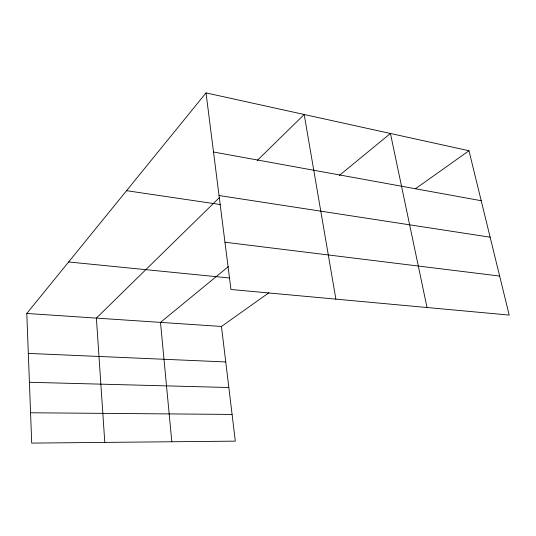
<?xml version="1.0" encoding="UTF-8"?>
<svg xmlns="http://www.w3.org/2000/svg" width="536" height="536" viewBox="0 0 536 536"><rect width="100%" height="100%" fill="white"/><g stroke="black" fill="none" stroke-linecap="round" stroke-linejoin="round"><path stroke-width="0.8" d="M268.898 292.783L221.462 326.458L235.317 441.141L31.718 443.105L26.8 313.46L206.018 92.896L468.973 150.743L509.2 315.074L230.956 289.487L206.018 92.896M219.258 197.71L96.386 318.103L104.795 442.401M257.193 160.545L304.193 114.49L335.884 299.135M228.39 266.6L160.492 322.384L171.822 441.751M339.281 175.493L390.436 133.464L427.025 307.517M415.474 188.732L468.973 150.743M30.565 412.767L232.088 414.428M29.406 382.275L228.839 387.515M28.314 353.405L225.75 361.947M26.8 313.46L221.462 326.458M68.642 261.97L229.388 277.976M224.966 242.232L499.646 276.053M126.556 190.689L220.785 204.618M219.043 195.526L490.139 237.193M213.522 152.01L481.207 200.719"/></g></svg>
